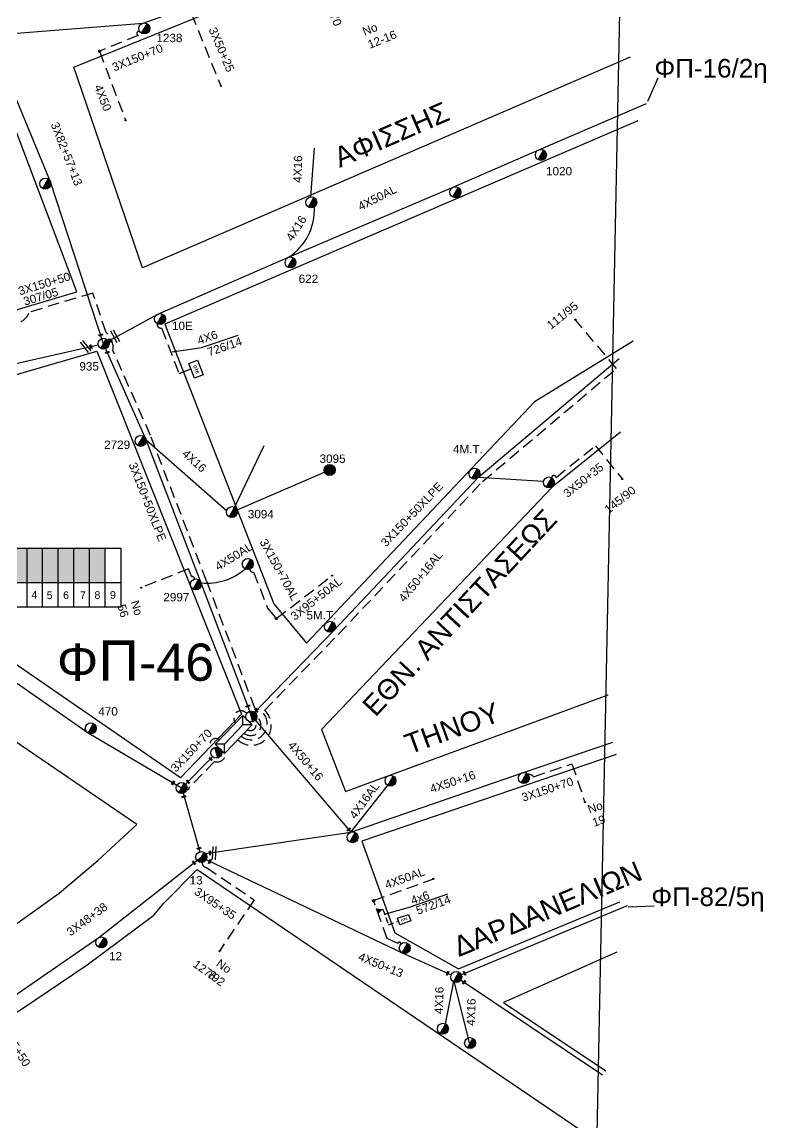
# Model space of a CAD drawing. Header units: millimetres. Extents: x 1421 to 13344, y 800 to 1949.
# Drawn here: x 12706.8 to 12866.7, y 989.6 to 1226.1 of the extents above; entities that cross this region are included whole.
import ezdxf

# ---------------------------------------------------------------- set-up
doc = ezdxf.new("R2010")
doc.units = ezdxf.units.MM
doc.linetypes.add('DASHED', pattern=[19.05, 12.7, -6.35])
for name, color, linetype in [('Pillar OTE', 7, 'Continuous'), ('Άγνωστα', 7, 'Continuous'), ('Γυμνά εναέρια ΧΤ (3Φ)   4x16AL', 7, 'Continuous'), ('Γυμνά εναέρια ΧΤ (3Φ)   4x50CU', 7, 'Continuous'), ('Γυμνά εναέρια ΧΤ και ΦΟΠ (3Φ)   4x50+16AL', 7, 'Continuous'), ('Εναέρια παροχή ΧΤ 4x16', 7, 'SYN_LINE'), ('Επιγραφές - Σχήματα', 7, 'Continuous'), ('Καλωδια Χ.Τ 3x95+35', 7, 'DASHED'), ('Καλωδια Χ.Τ. 3x50+35', 7, 'Continuous'), ('Καλωδια ΧΤ  3X95+50', 7, 'Continuous'), ('Καλώδια ΧΤ   3x150+50CU', 7, 'DASHED'), ('Καλώδια ΧΤ   3x150+70AL', 7, 'DASHED'), ('Μηχανική τομή', 7, 'Continuous'), ('Στύλος Ξύλινος', 7, 'Continuous'), ('Στύλος Ξύλινος @ 1', 7, 'Continuous'), ('Στύλος ΦΜ', 7, 'Continuous'), ('Στύλος ΦΜ @ 1', 7, 'Continuous'), ('Συνδέσεις', 7, 'Continuous'), ('Τομή', 7, 'Continuous'), ('Υποσταθμός εναέριος 2 στύλων', 7, 'Continuous'), ('Υποσταθμός πόλεως', 7, 'Continuous'), ('Υπόβαθρο ΔΕΗ', 7, 'Continuous'), ('Υπόγεια καλώδια Παροχών ΧΤ   4x16AL', 7, 'DASHED'), ('Υπόγεια καλώδια Παροχών ΧΤ   4x50AL', 7, 'DASHED'), ('Υπόγεια καλώδια Παροχών ΧΤ   4x6', 7, 'DASHED')]:
    doc.layers.add(name, color=color, linetype=linetype)
doc.styles.add('arial', font='ARIAL.TTF')
doc.styles.get("Standard").update_dxf_attribs({"font": 'ARIAL.TTF'})
doc.linetypes.add('SYN_LINE', pattern='A,0.5,-0.0001,["/\\/\\/\\/",Standard,S=0.1,R=0,X=0,Y=-0.05],-0.25', length=0.7501)
doc.dimstyles.new('ISO-25', dxfattribs={"dimtxt": 2.5, "dimasz": 2.5, "dimexe": 1.25, "dimexo": 0.625, "dimtad": 1, "dimtxsty": 'Standard', "dimcen": 2.5, "dimadec": 0, "dimazin": 0, "dimtfac": 1, "dimtmove": 0, "dimatfit": 3, "dimfxl": 1, "dimarcsym": 0})

# ---------------------------------------------------------------- blocks, each defined once
blk = doc.blocks.new('ΥΠΑΡΧΩΝ ΤΣΙΜΕΝΤΕΝΙΟΣ ΣΤΥΛΟΣ')
at = {"layer": 'Στύλος ΦΜ'}
blk.add_hatch(color=7, dxfattribs=at).paths.add_polyline_path([(-1.29, -2.28, 0.574793), (2.62, 0, 0.268822), (1.3, 2.27)])
at = {"layer": 'Στύλος ΦΜ', "color": 7}
blk.add_line((-1.29, -2.28), (1.3, 2.27), dxfattribs=at)
blk.add_circle((0, 0), 2.62, dxfattribs=at)
at = {"layer": 'Στύλος ΦΜ', "flags": 4}
for tag, p in [('ΑΡΙΘΜΟΣ', (-4.68, 8.05)), ('ΤΥΠΟΣ', (-4.91, 3.03))]:
    blk.add_attdef(tag, p, '', height=4, dxfattribs=at)
blk = doc.blocks.new('ΥΠΟΣΤΑΘΜΟΣ ΕΝΑΕΡΙΟΣ ΕΠΙ 2 ΣΤΥΛΩΝ')
at = {"layer": 'Υποσταθμός εναέριος 2 στύλων', "linetype": 'Continuous'}
for points in [[(-11.97, -2.11, 0.574793), (-8.45, -0.07, 0.268822), (-9.64, 1.98)], [(9.68, -2.15, 0.574793), (13.19, -0.1, 0.268822), (12.01, 1.95)]]:
    blk.add_hatch(color=256, dxfattribs=at).paths.add_polyline_path(points)
for p, q in [((-11.97, -2.11), (-9.64, 1.98)), ((9.68, -2.15), (12.01, 1.95))]:
    blk.add_line(p, q, dxfattribs=at)
for centre in [(-10.81, -0.07), (10.84, -0.1)]:
    blk.add_circle(centre, 2.36, dxfattribs=at)
at = {"layer": 'Υποσταθμός πόλεως', "linetype": 'Continuous', "ltscale": 40}
blk.add_lwpolyline([(-8.57, 2.82), (8.57, 2.82), (8.57, -2.82), (-8.57, -2.82)], close=True, dxfattribs=at)
for points in [[(-5.75, 0), (-8.57, 2.82)], [(-8.57, -2.82), (-5.75, 0)], [(-5.75, 0), (5.75, 0)], [(5.75, 0), (8.57, 2.82)], [(8.57, -2.82), (5.75, 0)]]:
    blk.add_lwpolyline(points, dxfattribs=at)
at = {"layer": 'Υποσταθμός εναέριος 2 στύλων', "ltscale": 40, "flags": 1}
for tag, p in [('ΜΕΤΑΣΧΗΜΑΤΙΣΜΟΣ', (14.09, 2.51)), ('ΙΣΧΥΣ', (14.07, -0.28)), ('ΑΡΙΘΜΟΣ', (14.19, -3))]:
    blk.add_attdef(tag, p, '', height=1.8, dxfattribs=at)
blk = doc.blocks.new('_ΣΥΝΔΕΣΗ')
at = {"layer": 'Συνδέσεις', "linetype": 'SYN_LINE', "ltscale": 40}
blk.add_hatch(color=256, dxfattribs=at).paths.add_polyline_path([(0.5, -0.01, 1), (-0.5, -0.01, 1)])
at = {"layer": 'Συνδέσεις'}
blk.add_circle((0, -0.01), 0.5, dxfattribs=at)
blk = doc.blocks.new('ΥΠΑΡΧΩΝ ΞΥΛΙΝΟΣ ΣΤΥΛΟΣ')
at = {"layer": 'Στύλος Ξύλινος'}
h = blk.add_hatch(color=7, dxfattribs=at)
h.paths.add_polyline_path([(-2.62, 0, 0.270008), (-1.29, -2.28), (1.3, 2.27, 0.576266)])
h.paths.add_polyline_path([(-1.29, -2.28, 0.574793), (2.62, 0, 0.268822), (1.3, 2.27)])
at = {"layer": 'Στύλος Ξύλινος', "color": 7}
blk.add_line((-1.29, -2.28), (1.3, 2.27), dxfattribs=at)
blk.add_circle((0, 0), 2.62, dxfattribs=at)
at = {"layer": 'Στύλος Ξύλινος', "flags": 4}
for tag, p in [('ΑΡΙΘΜΟΣ', (-4.91, 8.6)), ('ΤΥΠΟΣ', (-4.85, 3.39))]:
    blk.add_attdef(tag, p, '', height=4, dxfattribs=at)
blk = doc.blocks.new('ΜΗΧΑΝΙΚΗ ΤΟΜΗ')
at = {"layer": 'Μηχανική τομή', "ltscale": 40}
for p, q in [((-1.89, 0.78), (1.89, 0.78)), ((1.89, 0), (-1.89, 0))]:
    blk.add_line(p, q, dxfattribs=at)
blk = doc.blocks.new('ΤΟΜΗ')
at = {"layer": 'Τομή', "ltscale": 40}
for p, q in [((-5.68, 0), (5.68, 0)), ((5.68, -2.33), (-5.68, -2.33))]:
    blk.add_line(p, q, dxfattribs=at)
blk = doc.blocks.new('PILLAR ΟΤΕ')
at = {"layer": 'Pillar OTE', "ltscale": 40}
blk.add_lwpolyline([(-3.31, 2.02), (3.39, 2.02), (3.39, -1.99), (-3.31, -1.99)], close=True, dxfattribs=at)
at = {"layer": 'Pillar OTE', "insert": (-1.81, 0.71), "char_height": 1.3575, "width": 109.961, "attachment_point": 1}
blk.add_mtext('{\\fArial|b1|i0|c161|p34;OTE}', dxfattribs=at)

msp = doc.modelspace()

# ---------------------------------------------------------------- hatches: boundary and pattern name
at = {"layer": 'Pillar OTE', "ltscale": 40}
h = msp.add_hatch(color=256, dxfattribs=at)
h.dxf.hatch_style = 1
h.paths.add_polyline_path([(12783.32379, 1034.70024), (12784.13941, 1035.50694), (12782.98422, 1035.61761)])
at = {"layer": 'Καλώδια ΧΤ   3x150+50CU', "linetype": 'DASHED', "ltscale": 0.2}
h = msp.add_hatch(color=30, dxfattribs=at)
h.dxf.hatch_style = 1
h.paths.add_polyline_path([(12707.86605, 1113.09983), (12704.42649, 1113.10005), (12704.42602, 1105.73633), (12707.86559, 1105.73299)])
h = msp.add_hatch(color=2, dxfattribs=at)
h.dxf.hatch_style = 1
h.paths.add_polyline_path([(12711.16361, 1113.09962), (12707.86605, 1113.09983), (12707.86559, 1105.73299), (12711.16315, 1105.72979)])
h = msp.add_hatch(color=5, dxfattribs=at)
h.dxf.hatch_style = 1
h.paths.add_polyline_path([(12714.54961, 1113.09941), (12711.16361, 1113.09962), (12711.16315, 1105.72979), (12714.54915, 1105.7265)])
h = msp.add_hatch(color=62, dxfattribs=at)
h.dxf.hatch_style = 1
h.paths.add_polyline_path([(12717.94625, 1113.0992), (12714.54961, 1113.09941), (12714.54915, 1105.7265), (12717.94579, 1105.7232)])
h = msp.add_hatch(color=6, dxfattribs=at)
h.dxf.hatch_style = 1
h.paths.add_polyline_path([(12721.2833, 1113.09899), (12717.94625, 1113.0992), (12717.94579, 1105.7232), (12721.28284, 1105.71996)])
h = msp.add_hatch(color=1, dxfattribs=at)
h.dxf.hatch_style = 1
h.paths.add_polyline_path([(12724.67168, 1113.09878), (12721.2833, 1113.09899), (12721.28284, 1105.71996), (12724.67121, 1105.71667)])

# ---------------------------------------------------------------- linework, layer by layer
at = {"layer": 'Pillar OTE', "ltscale": 40}
for points in [[(12697.65791, 1100.46018), (12697.6587, 1113.10047), (12727.99178, 1113.09857), (12727.99098, 1100.43082), (12697.65791, 1100.46111)], [(12707.86526, 1100.45092), (12707.86605, 1113.09983)], [(12711.16282, 1100.44762), (12711.16361, 1113.09962)], [(12714.54882, 1100.44424), (12714.54961, 1113.09941)], [(12717.94546, 1100.44085), (12717.94625, 1113.0992)], [(12721.28251, 1100.43752), (12721.2833, 1113.09899)], [(12724.67088, 1100.43413), (12724.67168, 1113.09878)], [(12697.65824, 1105.7429), (12727.99131, 1105.71344)], [(12782.98422, 1035.61761), (12784.13941, 1035.50694), (12783.32379, 1034.70024), (12782.98422, 1035.61761)]]:
    msp.add_lwpolyline(points, dxfattribs=at)
at = {"layer": 'Άγνωστα', "color": 30}
for points in [[(12752.46785, 1121.87697), (12758.80874, 1135.18556)], [(12751.88455, 1120.85379), (12772.90348, 1129.9089)]]:
    msp.add_lwpolyline(points, dxfattribs=at)
at = {"layer": 'Άγνωστα', "color": 30, "linetype": 'DASHED', "ltscale": 0.2}
msp.add_lwpolyline([(12743.78529, 1106.44718, 0.664414373), (12743.26396, 1106.97334), (12742.58247, 1108.68527), (12732.3299, 1104.60388)], format="xyb", dxfattribs=at)
at = {"layer": 'Γυμνά εναέρια ΧΤ (3Φ)   4x16AL', "color": 2, "linetype": 'Continuous'}
msp.add_lwpolyline([(12777.4498, 1052.13832), (12786.0766, 1062.98126)], dxfattribs=at)
at = {"layer": 'Γυμνά εναέρια ΧΤ (3Φ)   4x50CU', "color": 5, "linetype": 'Continuous'}
msp.add_lwpolyline([(12804.91906, 1128.36714), (12818.78129, 1127.53511)], dxfattribs=at)
at = {"layer": 'Γυμνά εναέρια ΧΤ (3Φ)   4x50CU', "color": 30, "linetype": 'Continuous', "ltscale": 0.2}
msp.add_arc((12746.65179, 1117.64971), 12.05039, 263.4437842, 312.0406189, dxfattribs=at)
at = {"layer": 'Γυμνά εναέρια ΧΤ και ΦΟΠ (3Φ)   4x50+16AL', "color": 5, "linetype": 'Continuous', "ltscale": 0.2}
for points in [[(12701.07836, 1223.37204), (12732.79434, 1225.89727), (12758.77796, 1235.20777)], [(12756.78041, 1077.87249), (12773.78813, 1095.40394), (12804.98883, 1128.4578), (12835.12215, 1153.82832)]]:
    msp.add_lwpolyline(points, dxfattribs=at)
at = {"layer": 'Γυμνά εναέρια ΧΤ και ΦΟΠ (3Φ)   4x50+16AL', "color": 30, "linetype": 'Continuous', "ltscale": 0.2}
msp.add_lwpolyline([(12755.72533, 1078.07649), (12745.22601, 1105.80992), (12733.42619, 1136.40836), (12724.30773, 1157.02702), (12712.91004, 1191.78776), (12700.20471, 1222.29292)], dxfattribs=at)
at = {"layer": 'Γυμνά εναέρια ΧΤ και ΦΟΠ (3Φ)   4x50+16AL', "color": 1, "linetype": 'Continuous', "ltscale": 0.2}
for points in [[(12724.30773, 1157.02702), (12735.9312, 1163.39545), (12764.08105, 1175.59512), (12799.57346, 1190.71214), (12817.83967, 1198.68886), (12840.96502, 1208.61747)], [(12741.38434, 1060.46014), (12744.98612, 1047.88409)], [(12662.71132, 990.9062), (12693.60663, 1009.06498), (12723.30784, 1029.48251), (12745.31266, 1046.75055), (12788.45081, 1026.19841), (12799.01921, 1021.47844)]]:
    msp.add_lwpolyline(points, dxfattribs=at)
at = {"layer": 'Γυμνά εναέρια ΧΤ και ΦΟΠ (3Φ)   4x50+16AL', "color": 85, "linetype": 'Continuous', "ltscale": 0.2}
msp.add_lwpolyline([(12747.73645, 1068.29712), (12741.07147, 1061.59368), (12720.97497, 1073.37813), (12684.14733, 1099.02698), (12652.96517, 1121.1108), (12637.70091, 1131.93653), (12668.10117, 1142.14332), (12697.17483, 1150.90574), (12723.15659, 1156.76905)], dxfattribs=at)
at = {"layer": 'Γυμνά εναέρια ΧΤ και ΦΟΠ (3Φ)   4x50+16AL', "color": 2}
for points in [[(12756.60054, 1076.50987), (12777.4498, 1052.13832)], [(12746.19386, 1047.53071), (12777.4498, 1052.13832), (12814.12567, 1064.79843), (12833.76224, 1071.47178)]]:
    msp.add_lwpolyline(points, dxfattribs=at)
at = {"layer": 'Γυμνά εναέρια ΧΤ και ΦΟΠ (3Φ)   4x50+16AL', "color": 151, "linetype": 'Continuous', "ltscale": 0.2}
for points in [[(12800.09686, 1020.99686), (12836.94306, 1036.33218)], [(12800.09686, 1020.99686), (12831.54427, 999.99628)]]:
    msp.add_lwpolyline(points, dxfattribs=at)
at = {"layer": 'Εναέρια παροχή ΧΤ 4x16', "color": 1, "linetype": 'SYN_LINE', "ltscale": 15}
msp.add_lwpolyline([(12768.81357, 1188.57767), (12769.65145, 1199.03965)], dxfattribs=at)
at = {"layer": 'Εναέρια παροχή ΧΤ 4x16', "color": 30, "ltscale": 20}
msp.add_lwpolyline([(12733.42619, 1136.40836), (12750.75425, 1121.19372)], dxfattribs=at)
at = {"layer": 'Εναέρια παροχή ΧΤ 4x16', "color": 1, "ltscale": 20}
for points in [[(12797.81328, 1010.8945), (12799.58791, 1020.1041)], [(12799.58791, 1020.1041), (12802.88447, 1006.87029)]]:
    msp.add_lwpolyline(points, dxfattribs=at)
at = {"layer": 'Εναέρια παροχή ΧΤ 4x16', "color": 1, "linetype": 'SYN_LINE', "ltscale": 15}
msp.add_arc((12757.36597, 1185.86162), 12.26757, 303.1877936, 2.7157819, dxfattribs=at)
at = {"layer": 'Καλωδια Χ.Τ 3x95+35', "color": 1, "linetype": 'DASHED', "ltscale": 0.2}
msp.add_lwpolyline([(12745.61533, 1045.93569, 0.539815517), (12746.39081, 1044.53377), (12756.67145, 1037.54813), (12749.26186, 1026.64358)], format="xyb", dxfattribs=at)
at = {"layer": 'Καλωδια Χ.Τ. 3x50+35', "color": 5, "linetype": 'DASHED', "ltscale": 0.2}
msp.add_lwpolyline([(12820.60013, 1128.2465, -0.906817515), (12821.5576, 1128.31777), (12830.0288, 1135.11854), (12835.82103, 1127.9036)], format="xyb", dxfattribs=at)
at = {"layer": 'Καλωδια ΧΤ  3X95+50', "color": 30, "linetype": 'DASHED', "ltscale": 0.2}
msp.add_lwpolyline([(12761.42888, 1098.0041), (12773.42746, 1107.22199)], dxfattribs=at)
at = {"layer": 'Καλώδια ΧΤ   3x150+50CU', "color": 6, "linetype": 'DASHED', "ltscale": 0.2}
msp.add_lwpolyline([(12743.21006, 1227.92659), (12749.49268, 1212.43267)], dxfattribs=at)
at = {"layer": 'Καλώδια ΧΤ   3x150+50CU', "color": 62, "linetype": 'DASHED', "ltscale": 0.2}
msp.add_lwpolyline([(12753.88115, 1072.73866, 1.266707558), (12756.82043, 1078.71435), (12746.44342, 1106.1247), (12734.3844, 1137.33221), (12726.30146, 1155.60936, 0.27248015), (12724.82751, 1159.45375), (12722.01793, 1167.92438), (12708.341, 1163.81206, -0.523838144), (12702.94528, 1162.20153)], format="xyb", dxfattribs=at)
at = {"layer": 'Καλώδια ΧΤ   3x150+50CU', "color": 6, "linetype": 'DASHED', "ltscale": 0.2}
msp.add_lwpolyline([(12753.15094, 1071.95654, 1.020683437), (12758.89895, 1078.26117), (12774.73808, 1094.5893), (12805.77907, 1127.45724), (12834.54614, 1151.70931), (12825.71301, 1162.1869)], format="xyb", dxfattribs=at)
at = {"layer": 'Καλώδια ΧΤ   3x150+50CU', "color": 30, "linetype": 'DASHED', "ltscale": 0.2}
msp.add_arc((12753.8346, 1076.60264), 1.56547, 38.4963509, 222.4104802, dxfattribs=at)
at = {"layer": 'Καλώδια ΧΤ   3x150+50CU', "color": 5, "linetype": 'DASHED', "ltscale": 0.2}
msp.add_arc((12755.91041, 1075.08886), 2.22996, 234.5481831, 48.0516155, dxfattribs=at)
at = {"layer": 'Καλώδια ΧΤ   3x150+50CU', "color": 2, "linetype": 'DASHED', "ltscale": 0.2}
msp.add_arc((12755.91041, 1075.08886), 1.15996, 234.5481831, 48.0516155, dxfattribs=at)
at = {"layer": 'Καλώδια ΧΤ   3x150+50CU', "color": 85, "linetype": 'DASHED', "ltscale": 0.2}
msp.add_arc((12748.41136, 1070.98542), 1.23442, 50.5427259, 233.6993529, dxfattribs=at)
at = {"layer": 'Καλώδια ΧΤ   3x150+70AL', "color": 5, "linetype": 'DASHED', "ltscale": 0.2}
msp.add_lwpolyline([(12732.07066, 1224.11374, 0.944877321), (12731.71507, 1223.25602), (12723.41039, 1219.88856)], format="xyb", dxfattribs=at)
at = {"layer": 'Καλώδια ΧΤ   3x150+70AL', "color": 30, "linetype": 'DASHED', "ltscale": 0.2}
msp.add_lwpolyline([(12755.73791, 1108.63041, 0.48234923), (12756.54441, 1107.9941), (12759.55895, 1100.25142), (12761.42888, 1098.0041)], format="xyb", dxfattribs=at)
at = {"layer": 'Καλώδια ΧΤ   3x150+70AL', "color": 1, "linetype": 'DASHED', "ltscale": 0.2}
for points in [[(12750.57281, 1069.31122, -0.531617629), (12748.14228, 1067.25289), (12742.70876, 1061.72924, -0.680896108), (12742.21887, 1061.33921)], [(12788.23943, 1028.09421, 0.826011794), (12787.5155, 1028.20144), (12785.27163, 1029.27048), (12782.32799, 1037.43854)]]:
    msp.add_lwpolyline(points, format="xyb", dxfattribs=at)
at = {"layer": 'Καλώδια ΧΤ   3x150+70AL', "color": 2, "linetype": 'DASHED', "ltscale": 0.2}
msp.add_lwpolyline([(12815.50484, 1064.53125, -0.254770346), (12816.71412, 1063.99978), (12824.95867, 1066.80163), (12827.76301, 1058.54976)], format="xyb", dxfattribs=at)
at = {"layer": 'Υπόβαθρο ΔΕΗ'}
for points in [[(10840.03143, 862.30832), (12828.1383, 877.43934), (12848.3754, 1876.73506)], [(12837.47699, 1218.5748), (12732.66271, 1173.35072), (12717.90353, 1216.42875), (12835.90066, 1264.2753)], [(12627.07253, 1141.01986), (12718.57622, 1168.15957), (12701.97276, 1211.75371), (12588.04648, 1175.47001), (12591.41843, 1165.35293), (12627.07253, 1141.01986)], [(12839.11197, 1204.90133), (12737.46956, 1161.2623), (12760.87395, 1101.14954), (12767.90437, 1092.70023), (12817.04132, 1144.69802), (12838.13257, 1157.64632)], [(12745.34787, 1156.24312), (12753.25664, 1158.88442)], [(12642.19146, 999.20647), (12652.37779, 1002.26676), (12663.13689, 1007.48472), (12680.60094, 1016.83033), (12697.77146, 1026.9136), (12714.77862, 1039.01765), (12723.04286, 1046.02685), (12731.46302, 1053.73698), (12577.67846, 1158.68946), (12642.19146, 999.20647)], [(12641.85653, 1131.97821), (12722.88746, 1155.41968), (12753.91587, 1077.47546), (12740.81461, 1063.77087), (12641.85653, 1131.97821)], [(12835.4265, 1138.02556), (12820.74461, 1126.23879), (12771.11155, 1074.18607), (12776.31925, 1060.81547), (12832.73667, 1081.59593)], [(12834.45565, 1068.77435), (12779.82093, 1050.20711), (12786.92377, 1030.49808), (12800.61721, 1022.74279), (12835.29259, 1037.17462)], [(12662.97822, 989.49345), (12685.35843, 1001.05241), (12691.19811, 1004.57444), (12706.68776, 1014.05686), (12720.8004, 1023.59742), (12735.07743, 1034.29012), (12737.28108, 1036.87661), (12744.44297, 1044.08577), (12827.07355, 987.9387), (12750.1549, 883.75991), (12678.71427, 938.80794), (12662.97822, 989.49345)], [(12790.27438, 1036.07283), (12798.2667, 1038.82423)], [(12834.62014, 1026.305), (12810.279, 1015.52308), (12832.22518, 1000.86742)]]:
    msp.add_lwpolyline(points, dxfattribs=at)
at = {"layer": 'Υπόγεια καλώδια Παροχών ΧΤ   4x50AL', "color": 5, "linetype": 'DASHED', "ltscale": 0.2}
msp.add_lwpolyline([(12723.41039, 1219.88856), (12729.0262, 1205.02751)], dxfattribs=at)
at = {"layer": 'Υπόγεια καλώδια Παροχών ΧΤ   4x50AL', "color": 1, "linetype": 'DASHED', "ltscale": 0.2}
msp.add_lwpolyline([(12782.32799, 1037.43854), (12795.21267, 1042.08199)], dxfattribs=at)
at = {"layer": 'Υπόγεια καλώδια Παροχών ΧΤ   4x6', "color": 1, "linetype": 'DASHED', "ltscale": 0.2}
msp.add_lwpolyline([(12735.85066, 1161.30484, 0.549209542), (12736.72694, 1160.41342), (12740.52863, 1150.649), (12742.963, 1151.5968)], format="xyb", dxfattribs=at)
at = {"layer": 'Υπόγεια καλώδια Παροχών ΧΤ   4x6', "color": 1, "linetype": 'DASHED', "ltscale": 0.1}
msp.add_lwpolyline([(12784.13941, 1035.50694), (12784.30914, 1035.55355), (12785.52329, 1032.18451), (12787.6552, 1032.95282)], dxfattribs=at)

# ---------------------------------------------------------------- block references
at = {"layer": 'Pillar OTE'}
for p, xscale, yscale, zscale, rotation in [((12744.13966, 1151.55812), 0.5, 0.5, 0.5, 290.8628514343543), ((12788.89899, 1033.31089), 0.3749999999999999, 0.3749999999999999, 0.3749999999999999, 19.8184042367668)]:
    msp.add_blockref('PILLAR ΟΤΕ', p, dxfattribs=dict(at, xscale=xscale, yscale=yscale, zscale=zscale, rotation=rotation))
at = {"layer": 'Μηχανική τομή'}
for p, xscale, yscale, zscale, rotation in [((12723.72518, 1158.80194), 0.2499999999999679, 0.2499999999999679, 0.2499999999999679, 17.99380577412801), ((12721.68114, 1156.43608), 0.249999999999919, 0.249999999999919, 0.249999999999919, 111.057701093834), ((12725.79344, 1157.71981), 0.249999999999919, 0.249999999999919, 0.249999999999919, 111.057701093834), ((12725.14593, 1155.08264), 0.2499999999999679, 0.2499999999999679, 0.2499999999999679, 17.99380577412801), ((12755.32946, 1079.09593), 0.2499999999999679, 0.2499999999999679, 0.2499999999999679, 17.99380577412801), ((12757.05647, 1078.15705), 0.2500000000001928, 0.2500000000001928, 0.2500000000001928, 312.6268794242704), ((12747.25933, 1067.75653), 0.2500000000001928, 0.2500000000001928, 0.2500000000001928, 312.6268794242704), ((12739.30742, 1062.64136), 0.2499999999999681, 0.2499999999999681, 0.2499999999999681, 59.42527023132874), ((12742.34437, 1062.8416), 0.2500000000001928, 0.2500000000001928, 0.2500000000001928, 312.6268794242704), ((12741.58135, 1059.63081), 0.2499999999999681, 0.2499999999999681, 0.2499999999999681, 17.4977112207492), ((12777.06934, 1052.58306), 0.2499999999999681, 0.2499999999999681, 0.2499999999999681, 36.11407878704492), ((12744.84048, 1048.52387), 0.2499999999999681, 0.2499999999999681, 0.2499999999999681, 17.4977112207492), ((12747.28628, 1047.63034), 0.249999999999919, 0.249999999999919, 0.249999999999919, 92.57999214086337), ((12743.63412, 1045.44738), 0.2500000000001928, 0.2500000000001928, 0.2500000000001928, 312.6268794242704), ((12747.24251, 1045.76231), 0.249999999999919, 0.249999999999919, 0.249999999999919, 68.45138536945211), ((12798.32682, 1021.76441), 0.249999999999919, 0.249999999999919, 0.249999999999919, 68.94494591123477), ((12802.00105, 1021.8146), 0.249999999999919, 0.249999999999919, 0.249999999999919, 113.1895832777766), ((12801.88578, 1019.80223), 0.249999999999919, 0.249999999999919, 0.249999999999919, 52.01208258331365)]:
    msp.add_blockref('ΜΗΧΑΝΙΚΗ ΤΟΜΗ', p, dxfattribs=dict(at, xscale=xscale, yscale=yscale, zscale=zscale, rotation=rotation))
at = {"layer": 'Στύλος Ξύλινος @ 1', "ltscale": 40}
ref = msp.add_blockref('ΥΠΑΡΧΩΝ ΞΥΛΙΝΟΣ ΣΤΥΛΟΣ', (12772.90348, 1129.9089), dxfattribs=dict(at, xscale=0.4499999999998181, yscale=0.4499999999998181, zscale=0.4499999999998181))
ref.add_attrib('ΤΥΠΟΣ', '3095', (12770.72119, 1131.43265), dxfattribs={"layer": 'Στύλος Ξύλινος', "height": 1.8, "flags": 4})
at = {"layer": 'Στύλος ΦΜ @ 1', "ltscale": 40}
ref = msp.add_blockref('ΥΠΑΡΧΩΝ ΤΣΙΜΕΝΤΕΝΙΟΣ ΣΤΥΛΟΣ', (12733.06163, 1224.75023), dxfattribs=dict(at, xscale=0.4499999999998181, yscale=0.4499999999998181, zscale=0.4499999999998181))
ref.add_attrib('ΤΥΠΟΣ', '1238', (12735.65666, 1221.81533), dxfattribs={"layer": 'Στύλος ΦΜ', "height": 1.8, "flags": 4})
ref = msp.add_blockref('ΥΠΑΡΧΩΝ ΤΣΙΜΕΝΤΕΝΙΟΣ ΣΤΥΛΟΣ', (12818.29084, 1197.60094), dxfattribs=dict(at, xscale=0.4499999999998181, yscale=0.4499999999998181, zscale=0.4499999999998181))
ref.add_attrib('ΤΥΠΟΣ', '1020', (12819.40156, 1193.1962), dxfattribs={"layer": 'Στύλος ΦΜ', "height": 1.8, "flags": 4})
at = {"layer": 'Στύλος ΦΜ @ 1', "ltscale": 40, "xscale": 0.4499999999998181, "yscale": 0.4499999999998181, "zscale": 0.4499999999998181}
for p in [(12711.79579, 1191.40618), (12799.91351, 1189.58453), (12768.94342, 1187.40708), (12820.01457, 1127.22461), (12755.30245, 1109.72472), (12785.9744, 1063.14699), (12814.63546, 1063.7367), (12741.06921, 1061.59497), (12777.81833, 1051.01969), (12789.03184, 1027.22288), (12800.0946, 1020.99815), (12797.22772, 1009.87261), (12803.08029, 1006.79331)]:
    msp.add_blockref('ΥΠΑΡΧΩΝ ΤΣΙΜΕΝΤΕΝΙΟΣ ΣΤΥΛΟΣ', p, dxfattribs=at)
at = {"layer": 'Στύλος ΦΜ @ 1', "ltscale": 40}
ref = msp.add_blockref('ΥΠΑΡΧΩΝ ΤΣΙΜΕΝΤΕΝΙΟΣ ΣΤΥΛΟΣ', (12764.47581, 1174.48548), dxfattribs=dict(at, xscale=0.4499999999998181, yscale=0.4499999999998181, zscale=0.4499999999998181))
ref.add_attrib('ΤΥΠΟΣ', '622', (12766.23803, 1170.07602), dxfattribs={"layer": 'Στύλος ΦΜ', "height": 1.8, "flags": 4})
ref = msp.add_blockref('ΥΠΑΡΧΩΝ ΤΣΙΜΕΝΤΕΝΙΟΣ ΣΤΥΛΟΣ', (12736.43169, 1162.32931), dxfattribs=dict(at, xscale=0.4499999999998181, yscale=0.4499999999998181, zscale=0.4499999999998181))
ref.add_attrib('ΑΡΙΘΜΟΣ', '10Ε', (12739.00557, 1159.96863), dxfattribs={"layer": 'Στύλος ΦΜ', "height": 1.8, "flags": 4})
ref = msp.add_blockref('ΥΠΑΡΧΩΝ ΤΣΙΜΕΝΤΕΝΙΟΣ ΣΤΥΛΟΣ', (12724.30546, 1157.02831), dxfattribs=dict(at, xscale=0.4499999999998181, yscale=0.4499999999998181, zscale=0.4499999999998181))
ref.add_attrib('ΤΥΠΟΣ', '935', (12719.09819, 1151.27538), dxfattribs={"layer": 'Στύλος ΦΜ', "height": 1.8, "flags": 4})
ref = msp.add_blockref('ΥΠΑΡΧΩΝ ΤΣΙΜΕΝΤΕΝΙΟΣ ΣΤΥΛΟΣ', (12732.27382, 1136.16506), dxfattribs=dict(at, xscale=0.4499999999998181, yscale=0.4499999999998181, zscale=0.4499999999998181))
ref.add_attrib('ΤΥΠΟΣ', '2729', (12724.42183, 1134.42618), dxfattribs={"layer": 'Στύλος ΦΜ', "height": 1.8, "flags": 4})
ref = msp.add_blockref('ΥΠΑΡΧΩΝ ΤΣΙΜΕΝΤΕΝΙΟΣ ΣΤΥΛΟΣ', (12804.0217, 1129.12996), dxfattribs=dict(at, xscale=0.4499999999998181, yscale=0.4499999999998181, zscale=0.4499999999998181))
ref.add_attrib('ΤΥΠΟΣ', '4Μ.Τ.', (12799.38981, 1133.47491), dxfattribs={"layer": 'Στύλος ΦΜ', "height": 1.8, "flags": 4})
ref = msp.add_blockref('ΥΠΑΡΧΩΝ ΤΣΙΜΕΝΤΕΝΙΟΣ ΣΤΥΛΟΣ', (12751.88229, 1120.85508), dxfattribs=dict(at, xscale=0.4499999999998181, yscale=0.4499999999998181, zscale=0.4499999999998181))
ref.add_attrib('ΤΥΠΟΣ', '3094', (12755.30438, 1119.53716), dxfattribs={"layer": 'Στύλος ΦΜ', "height": 1.8, "flags": 4})
ref = msp.add_blockref('ΥΠΑΡΧΩΝ ΤΣΙΜΕΝΤΕΝΙΟΣ ΣΤΥΛΟΣ', (12744.15145, 1105.32778), dxfattribs=dict(at, xscale=0.4499999999998181, yscale=0.4499999999998181, zscale=0.4499999999998181))
ref.add_attrib('ΤΥΠΟΣ', '2997', (12737.15013, 1101.68901), dxfattribs={"layer": 'Στύλος ΦΜ', "height": 1.8, "flags": 4})
ref = msp.add_blockref('ΥΠΑΡΧΩΝ ΤΣΙΜΕΝΤΕΝΙΟΣ ΣΤΥΛΟΣ', (12772.95548, 1096.2369), dxfattribs=dict(at, xscale=0.4499999999998181, yscale=0.4499999999998181, zscale=0.4499999999998181))
ref.add_attrib('ΤΥΠΟΣ', '5Μ.Τ.', (12767.91278, 1097.80284), dxfattribs={"layer": 'Στύλος ΦΜ', "height": 1.8, "flags": 4})
ref = msp.add_blockref('ΥΠΑΡΧΩΝ ΤΣΙΜΕΝΤΕΝΙΟΣ ΣΤΥΛΟΣ', (12721.556, 1074.4026), dxfattribs=dict(at, xscale=0.4499999999998181, yscale=0.4499999999998181, zscale=0.4499999999998181))
ref.add_attrib('ΤΥΠΟΣ', '470', (12723.16374, 1077.14864), dxfattribs={"layer": 'Στύλος ΦΜ', "height": 1.8, "flags": 4})
ref = msp.add_blockref('ΥΠΑΡΧΩΝ ΤΣΙΜΕΝΤΕΝΙΟΣ ΣΤΥΛΟΣ', (12745.3104, 1046.75184), dxfattribs=dict(at, xscale=0.4499999999998181, yscale=0.4499999999998181, zscale=0.4499999999998181))
ref.add_attrib('ΤΥΠΟΣ', '13', (12742.7777, 1040.86896), dxfattribs={"layer": 'Στύλος ΦΜ', "height": 1.8, "flags": 4})
ref = msp.add_blockref('ΥΠΑΡΧΩΝ ΤΣΙΜΕΝΤΕΝΙΟΣ ΣΤΥΛΟΣ', (12723.81255, 1028.41837), dxfattribs=dict(at, xscale=0.4499999999998181, yscale=0.4499999999998181, zscale=0.4499999999998181))
ref.add_attrib('ΤΥΠΟΣ', '12', (12725.48424, 1024.56124), dxfattribs={"layer": 'Στύλος ΦΜ', "height": 1.8, "flags": 4})
at = {"layer": 'Συνδέσεις'}
for p, xscale, yscale, zscale in [((12723.42784, 1219.84239), 0.4777242751394019, 0.4777242751394019, 0.4777242751394019), ((12749.49268, 1212.43267), 0.25, 0.25, 0.25), ((12729.0262, 1205.02751), 0.25, 0.25, 0.25), ((12825.71301, 1162.1869), 0.25, 0.25, 0.25), ((12835.7674, 1127.9704), 0.25, 0.25, 0.25), ((12773.42746, 1107.22199), 0.25, 0.25, 0.25), ((12732.39102, 1104.62821), 0.25, 0.25, 0.25), ((12761.42888, 1098.0041), 0.4777242751394019, 0.4777242751394019, 0.4777242751394019), ((12827.76301, 1058.54976), 0.25, 0.25, 0.25), ((12795.1713, 1042.06708), 0.25, 0.25, 0.25), ((12782.34775, 1037.38369), 0.4777242751394019, 0.4777242751394019, 0.4777242751394019), ((12749.20587, 1026.56119), 0.25, 0.25, 0.25)]:
    msp.add_blockref('_ΣΥΝΔΕΣΗ', p, dxfattribs=dict(at, xscale=xscale, yscale=yscale, zscale=zscale))
at = {"layer": 'Τομή'}
for p, xscale, yscale, zscale, rotation in [((12727.04699, 1158.74221), 0.2499999999999669, 0.2499999999999669, 0.2499999999999669, 298.4008054530453), ((12720.65974, 1156.6221), 0.2499999999999669, 0.2499999999999669, 0.2499999999999669, 308.1680509152084), ((12748.36372, 1047.60416), 0.2500000000000557, 0.2500000000000557, 0.2500000000000557, 266.3054486218056)]:
    msp.add_blockref('ΤΟΜΗ', p, dxfattribs=dict(at, xscale=xscale, yscale=yscale, zscale=zscale, rotation=rotation))
at = {"layer": 'Υποσταθμός εναέριος 2 στύλων', "xscale": 0.5, "yscale": 0.5, "zscale": 0.5, "rotation": 46.01297522316048}
msp.add_blockref('ΥΠΟΣΤΑΘΜΟΣ ΕΝΑΕΡΙΟΣ ΕΠΙ 2 ΣΤΥΛΩΝ', (12752.25517, 1073.08106), dxfattribs=at)

# ---------------------------------------------------------------- texts
at = {"ltscale": 40, "char_height": 4, "width": 67.4273804, "attachment_point": 1, "style": 'arial'}
for s, insert, rotation in [('{\\H1.083x;AΦIΣΣHΣ}', (12773.3367, 1198.76117), 23.4793936), ('{\\H1.083x;EΘN. ANTIΣTAΣEΩΣ}', (12779.55634, 1079.62294), 47.0857303), ('{\\H1.083x;THNOY}', (12788.51838, 1072.84001), 20.0890911), ('{\\H1.083x;ΔAPΔANEΛIΩN}', (12798.97228, 1029.23867), 22.857698)]:
    msp.add_mtext(s, dxfattribs=dict(at, insert=insert, rotation=rotation))
at = {"ltscale": 30, "char_height": 1.63441, "width": 11.2572904, "attachment_point": 1}
for s, insert in [('4', (12708.77663, 1103.88804)), ('5', (12712.08014, 1103.80686)), ('6', (12715.60027, 1103.83393)), ('7', (12719.22872, 1103.83393)), ('8', (12722.34267, 1103.86098)), ('9', (12725.67326, 1103.88804))]:
    msp.add_mtext(s, dxfattribs=dict(at, insert=insert))
at = {"layer": 'Άγνωστα', "color": 7, "char_height": 1.8, "attachment_point": 1}
for s, gutter_width, insert, rotation in [('3X150+70', 12.5, (12771.33398, 1236.46203), 291.6182318), ('3X50+25', 12.5, (12748.5006, 1225.23472), 293.2588359), ('3X150+70', 12.5, (12725.90556, 1217.15866), 22.1610959), ('4X50', 12.5, (12723.92143, 1212.91493), 291.4758503), ('3X82+57+13', 12.5, (12714.59092, 1204.84775), 291.3321964), ('3X150+50', 12.5, (12705.77006, 1169.14646), 16.7124608), ('307/05', 12.5, (12706.86248, 1166.92523), 16.7124608), ('111/95', 12.5, (12819.34595, 1161.42337), 38.4568981), ('4Χ6', 1.7149, (12744.2235, 1158.50515), 19.0696849), ('726/14', 1.7149, (12746.39021, 1156.00669), 19.0696849), ('3X150+50XLPE', 12.5, (12731.3499, 1131.75897), 291.2785947), ('3X50+35', 12.5, (12822.89083, 1125.28676), 38.4568981), ('3X150+50XLPE', 12.5, (12783.70296, 1114.51326), 46.2445537), ('145/90', 12.5, (12831.73902, 1121.84653), 38.4568981), ('3X95+50AL', 12.5, (12764.27368, 1098.91915), 38.0769236), ('3X150+70', 12.5, (12738.5432, 1066.09844), 46.3910911), ('4X50+16', 12.5, (12765.17747, 1071.86738), 310.0145826), ('4X50+16', 12.5, (12794.24131, 1062.19542), 18.2623712), ('3X150+70', 12.5, (12813.94373, 1060.3496), 18.2623712), ('3X95+35', 12.5, (12744.61906, 1040.40482), 325.9089118), ('3X48+38', 12.5, (12716.1165, 1031.11636), 36.3206318), ('127/92', 2.33163, (12744.39647, 1024.81292), 324.2696748), ('4X50+13', 12.5, (12779.54533, 1026.35686), 337.6651638), ('3X95+50', 12.5, (12703.20578, 1011.02502), 302.9652885)]:
    msp.add_mtext_dynamic_manual_height_columns(s, width=1.8, gutter_width=gutter_width, heights=[0.04535], dxfattribs=dict(at, insert=insert, rotation=rotation))
at = {"layer": 'Άγνωστα', "color": 7}
note = msp.add_mtext_dynamic_manual_height_columns('No ', width=1.8, gutter_width=1.82792, heights=[0.04535, 0], dxfattribs=dict(at, insert=(12730.84178, 1105.5725), char_height=1.8, attachment_point=1, rotation=286.2869133))
for column, words in zip(note.columns.linked_columns, ['56']):
    column.text = words
note = msp.add_mtext_dynamic_manual_height_columns('No ', width=1.8, gutter_width=2.33163, heights=[0.04535, 0], dxfattribs=dict(at, insert=(12824.24481, 1056.45708), char_height=1.8, attachment_point=1, rotation=18.7969816))
for column, words in zip(note.columns.linked_columns, ['19']):
    column.text = words
note = msp.add_mtext_dynamic_manual_height_columns('No ', width=1.8, gutter_width=2.33163, heights=[0.04535, 0], dxfattribs=dict(at, insert=(12746.03874, 1027.39215), char_height=1.8, attachment_point=1, rotation=324.2696748))
for column, words in zip(note.columns.linked_columns, ['8']):
    column.text = words
at = {"layer": 'Γυμνά εναέρια ΧΤ και ΦΟΠ (3Φ)   4x50+16AL', "color": 7, "insert": (12787.5368, 1102.5066), "char_height": 1.8, "attachment_point": 1, "rotation": 50.7547962}
msp.add_mtext_dynamic_manual_height_columns('4X50+16AL', width=1.8, gutter_width=12.5, heights=[0.04535], dxfattribs=at)
at = {"layer": 'Εναέρια παροχή ΧΤ 4x16', "color": 7, "char_height": 1.8, "attachment_point": 1}
for insert, rotation in [((12765.02677, 1191.65036), 88.059707), ((12763.35472, 1179.86611), 56.9510814), ((12742.22878, 1134.50519), 318.0313643), ((12795.42904, 1013.05731), 88.409064), ((12802.32017, 1010.5322), 88.409064)]:
    msp.add_mtext_dynamic_manual_height_columns('4X16', width=1.8, gutter_width=12.5, heights=[0.04535], dxfattribs=dict(at, insert=insert, rotation=rotation))
at = {"layer": 'Επιγραφές - Σχήματα', "ltscale": 0.2, "char_height": 4, "width": 19.6718533, "attachment_point": 1}
for s, insert in [('ΦΠ-16/2η', (12842.70307, 1218.21149)), ('ΦΠ-82/5η', (12842.03414, 1040.23293))]:
    msp.add_mtext(s, dxfattribs=dict(at, insert=insert))
at = {"layer": 'Καλώδια ΧΤ   3x150+70AL', "color": 7}
note = msp.add_mtext_dynamic_manual_height_columns('No ', width=1.8, gutter_width=1.99847, heights=[0.04535, 0], dxfattribs=dict(at, insert=(12776.20673, 1223.40747), char_height=1.8, attachment_point=1, rotation=21.9248823))
for column, words in zip(note.columns.linked_columns, ['12-16']):
    column.text = words
at = {"layer": 'Καλώδια ΧΤ   3x150+70AL', "color": 7, "insert": (12759.36424, 1115.34595), "char_height": 1.8, "attachment_point": 1, "rotation": 298.7146635}
msp.add_mtext_dynamic_manual_height_columns('3X150+70AL', width=1.8, gutter_width=12.5, heights=[0.04535], dxfattribs=at)
at = {"layer": 'Υπόβαθρο ΔΕΗ', "insert": (12714.25646, 1093.29756), "char_height": 8, "attachment_point": 1}
msp.add_mtext_dynamic_manual_height_columns('Φ{\\H1.0833x;Π}-46', width=84.657329, gutter_width=12.5, heights=[0], dxfattribs=at)
at = {"layer": 'Υπόγεια καλώδια Παροχών ΧΤ   4x16AL', "color": 7, "insert": (12776.9675, 1055.82281), "char_height": 1.8, "attachment_point": 1, "rotation": 53.8948344}
msp.add_mtext_dynamic_manual_height_columns('4X16AL', width=1.8, gutter_width=12.5, heights=[0.04535], dxfattribs=at)
at = {"layer": 'Υπόγεια καλώδια Παροχών ΧΤ   4x50AL', "color": 7, "char_height": 1.8, "attachment_point": 1}
for s, insert, rotation in [('4X50AL', (12778.73037, 1187.18981), 26.7764123), ('4X50AL', (12748.01564, 1109.72885), 32.1608911), ('4X50AL', (12784.52776, 1041.5557), 19.8434614), ('4x6', (12790.11278, 1038.19452), 19.8434614), ('572/14', (12791.2538, 1036.03377), 19.8434614)]:
    msp.add_mtext_dynamic_manual_height_columns(s, width=1.8, gutter_width=12.5, heights=[0.04535], dxfattribs=dict(at, insert=insert, rotation=rotation))

# ---------------------------------------------------------------- leaders
at = {"layer": 'Επιγραφές - Σχήματα', "ltscale": 40}
for points in [[(12841.27489, 1209.14105), (12843.51521, 1214.15382)], [(12739.01279, 1155.31565), (12745.34787, 1156.24312)], [(12784.70403, 1034.45782), (12790.27438, 1036.07283)], [(12837.04022, 1036.04807), (12842.65756, 1036.26428)]]:
    msp.add_leader(points, dimstyle='ISO-25', override={"dimasz": 1, "dimtad": 0}, dxfattribs=at)

doc.saveas('drawing.dxf')
